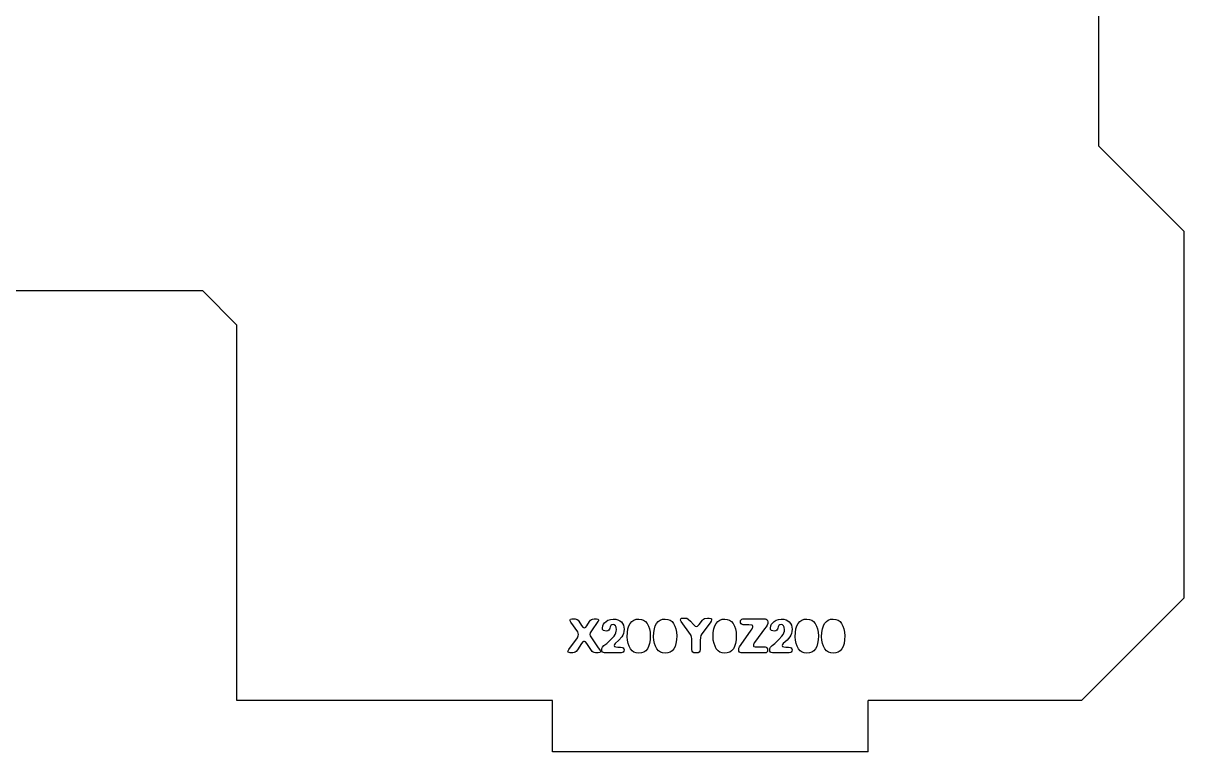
# Model space of a CAD drawing. Header units: metres. Extents: x 230 to 496, y 1559 to 1884.
# Drawn here: x 360.1 to 496.1, y 1559 to 1644.3 of the extents above; entities that cross this region are included whole.
import ezdxf

# ---------------------------------------------------------------- set-up
doc = ezdxf.new("R2010")
doc.units = ezdxf.units.M

msp = doc.modelspace()

# ---------------------------------------------------------------- linework, layer by layer
at = {"layer": 'COMPONENT4'}
for p, q in [((424.17, 1574.43, 0), (424.23, 1574.53, 0)), ((424.18, 1574.31, 0), (424.17, 1574.43, 0)), ((424.26, 1574.17, 0), (424.18, 1574.31, 0)), ((424.23, 1574.53, 0), (424.37, 1574.56, 0)), ((425.07, 1573.03, 0), (424.26, 1574.17, 0)), ((424.37, 1574.56, 0), (424.76, 1574.56, 0)), ((424.76, 1574.56, 0), (424.89, 1574.54, 0)), ((424.89, 1574.54, 0), (425.01, 1574.49, 0)), ((425.01, 1574.49, 0), (425.11, 1574.41, 0)), ((425.11, 1574.41, 0), (425.2, 1574.29, 0)), ((425.2, 1574.29, 0), (425.52, 1573.77, 0)), ((426.15, 1573.74, 0), (426.47, 1574.24, 0)), ((426.47, 1574.24, 0), (426.58, 1574.39, 0)), ((426.58, 1574.39, 0), (426.69, 1574.49, 0)), ((427.45, 1574.24, 0), (426.68, 1573.15, 0)), ((426.69, 1574.49, 0), (426.82, 1574.54, 0)), ((426.82, 1574.54, 0), (427, 1574.56, 0)), ((427, 1574.56, 0), (427.28, 1574.56, 0)), ((427.28, 1574.56, 0), (427.43, 1574.52, 0)), ((427.43, 1574.52, 0), (427.5, 1574.44, 0)), ((427.5, 1574.34, 0), (427.45, 1574.24, 0)), ((427.5, 1574.44, 0), (427.5, 1574.34, 0)), ((428.1, 1573.92, 0), (428.23, 1574.1, 0)), ((428.23, 1574.1, 0), (428.4, 1574.26, 0)), ((428.4, 1574.26, 0), (428.62, 1574.4, 0)), ((428.62, 1574.4, 0), (428.9, 1574.5, 0)), ((428.9, 1574.5, 0), (429.24, 1574.53, 0)), ((429.24, 1574.53, 0), (429.54, 1574.51, 0)), ((429.54, 1574.51, 0), (429.79, 1574.44, 0)), ((429.79, 1574.44, 0), (430.01, 1574.33, 0)), ((430.01, 1574.33, 0), (430.19, 1574.19, 0)), ((430.19, 1574.19, 0), (430.33, 1574.02, 0)), ((431.23, 1574.02, 0), (431.43, 1574.25, 0)), ((431.43, 1574.25, 0), (431.66, 1574.41, 0)), ((431.66, 1574.41, 0), (431.93, 1574.51, 0)), ((431.93, 1574.51, 0), (432.24, 1574.54, 0)), ((432.24, 1574.54, 0), (432.54, 1574.5, 0)), ((432.54, 1574.5, 0), (432.8, 1574.4, 0)), ((432.8, 1574.4, 0), (433.03, 1574.23, 0)), ((433.03, 1574.23, 0), (433.22, 1574, 0)), ((434.32, 1574.02, 0), (434.52, 1574.25, 0)), ((434.52, 1574.25, 0), (434.75, 1574.41, 0)), ((434.75, 1574.41, 0), (435.03, 1574.51, 0)), ((435.03, 1574.51, 0), (435.34, 1574.54, 0)), ((435.34, 1574.54, 0), (435.63, 1574.5, 0)), ((435.63, 1574.5, 0), (435.9, 1574.4, 0)), ((435.9, 1574.4, 0), (436.13, 1574.23, 0)), ((436.13, 1574.23, 0), (436.32, 1574, 0)), ((437.12, 1574.42, 0), (437.15, 1574.55, 0)), ((437.22, 1574.23, 0), (437.12, 1574.42, 0)), ((437.15, 1574.55, 0), (437.25, 1574.62, 0)), ((438.3, 1572.72, 0), (437.22, 1574.23, 0)), ((437.25, 1574.62, 0), (437.38, 1574.64, 0)), ((437.38, 1574.64, 0), (437.7, 1574.64, 0)), ((437.7, 1574.64, 0), (437.86, 1574.62, 0)), ((437.86, 1574.62, 0), (438.04, 1574.51, 0)), ((438.04, 1574.51, 0), (438.3, 1574.29, 0)), ((438.3, 1574.29, 0), (438.65, 1573.89, 0)), ((439.3, 1573.91, 0), (439.7, 1574.39, 0)), ((440.59, 1574.11, 0), (439.64, 1572.8, 0)), ((439.7, 1574.39, 0), (439.82, 1574.53, 0)), ((439.82, 1574.53, 0), (439.95, 1574.6, 0)), ((439.95, 1574.6, 0), (440.3, 1574.64, 0)), ((440.3, 1574.64, 0), (440.49, 1574.64, 0)), ((440.49, 1574.64, 0), (440.68, 1574.6, 0)), ((440.72, 1574.3, 0), (440.59, 1574.11, 0)), ((440.68, 1574.6, 0), (440.75, 1574.55, 0)), ((440.77, 1574.46, 0), (440.72, 1574.3, 0)), ((440.75, 1574.55, 0), (440.77, 1574.46, 0)), ((441.3, 1574.02, 0), (441.5, 1574.25, 0)), ((441.5, 1574.25, 0), (441.73, 1574.41, 0)), ((441.73, 1574.41, 0), (442, 1574.51, 0)), ((442, 1574.51, 0), (442.31, 1574.54, 0)), ((442.31, 1574.54, 0), (442.61, 1574.5, 0)), ((442.61, 1574.5, 0), (442.87, 1574.4, 0)), ((442.87, 1574.4, 0), (443.1, 1574.23, 0)), ((443.1, 1574.23, 0), (443.3, 1574, 0)), ((444.14, 1574.23, 0), (444.16, 1574.35, 0)), ((444.16, 1574.08, 0), (444.14, 1574.23, 0)), ((444.16, 1574.35, 0), (444.22, 1574.46, 0)), ((444.25, 1573.96, 0), (444.16, 1574.08, 0)), ((444.22, 1574.46, 0), (444.31, 1574.52, 0)), ((444.31, 1574.52, 0), (444.43, 1574.55, 0)), ((444.43, 1574.55, 0), (447.03, 1574.55, 0)), ((447.03, 1574.55, 0), (447.17, 1574.53, 0)), ((447.17, 1574.53, 0), (447.27, 1574.46, 0)), ((447.27, 1574.46, 0), (447.34, 1574.36, 0)), ((447.34, 1574.36, 0), (447.36, 1574.21, 0)), ((447.36, 1574.21, 0), (447.35, 1574, 0)), ((447.8, 1573.92, 0), (447.93, 1574.1, 0)), ((447.93, 1574.1, 0), (448.1, 1574.26, 0)), ((448.1, 1574.26, 0), (448.32, 1574.4, 0)), ((448.32, 1574.4, 0), (448.6, 1574.5, 0)), ((448.6, 1574.5, 0), (448.94, 1574.53, 0)), ((448.94, 1574.53, 0), (449.23, 1574.51, 0)), ((449.23, 1574.51, 0), (449.49, 1574.44, 0)), ((449.49, 1574.44, 0), (449.71, 1574.33, 0)), ((449.71, 1574.33, 0), (449.88, 1574.19, 0)), ((449.88, 1574.19, 0), (450.02, 1574.02, 0)), ((450.93, 1574.02, 0), (451.12, 1574.25, 0)), ((451.12, 1574.25, 0), (451.36, 1574.41, 0)), ((451.36, 1574.41, 0), (451.63, 1574.51, 0)), ((451.63, 1574.51, 0), (451.94, 1574.54, 0)), ((451.94, 1574.54, 0), (452.23, 1574.5, 0)), ((452.23, 1574.5, 0), (452.5, 1574.4, 0)), ((452.5, 1574.4, 0), (452.73, 1574.23, 0)), ((452.73, 1574.23, 0), (452.92, 1574, 0)), ((454.02, 1574.02, 0), (454.22, 1574.25, 0)), ((454.22, 1574.25, 0), (454.45, 1574.41, 0)), ((454.45, 1574.41, 0), (454.72, 1574.51, 0)), ((454.72, 1574.51, 0), (455.03, 1574.54, 0)), ((455.03, 1574.54, 0), (455.33, 1574.5, 0)), ((455.33, 1574.5, 0), (455.59, 1574.4, 0)), ((455.59, 1574.4, 0), (455.82, 1574.23, 0)), ((455.82, 1574.23, 0), (456.01, 1574, 0)), ((425.14, 1572.9, 0), (425.07, 1573.03, 0)), ((425.18, 1572.73, 0), (425.14, 1572.9, 0)), ((425.14, 1572.55, 0), (425.18, 1572.73, 0)), ((425.52, 1573.77, 0), (425.67, 1573.59, 0)), ((425.67, 1573.59, 0), (425.76, 1573.54, 0)), ((425.76, 1573.54, 0), (425.86, 1573.52, 0)), ((425.86, 1573.52, 0), (426.02, 1573.58, 0)), ((426.02, 1573.58, 0), (426.15, 1573.74, 0)), ((426.55, 1572.92, 0), (426.5, 1572.74, 0)), ((426.5, 1572.74, 0), (426.53, 1572.57, 0)), ((426.68, 1573.15, 0), (426.55, 1572.92, 0)), ((427.96, 1573.45, 0), (428.02, 1573.74, 0)), ((427.99, 1573.31, 0), (427.96, 1573.45, 0)), ((428.08, 1573.21, 0), (427.99, 1573.31, 0)), ((428.02, 1573.74, 0), (428.1, 1573.92, 0)), ((428.24, 1573.14, 0), (428.08, 1573.21, 0)), ((428.45, 1573.11, 0), (428.24, 1573.14, 0)), ((428.61, 1573.14, 0), (428.45, 1573.11, 0)), ((428.72, 1573.23, 0), (428.61, 1573.14, 0)), ((428.79, 1573.34, 0), (428.72, 1573.23, 0)), ((428.82, 1573.48, 0), (428.79, 1573.34, 0)), ((428.87, 1573.63, 0), (428.82, 1573.48, 0)), ((428.96, 1573.76, 0), (428.87, 1573.63, 0)), ((429.08, 1573.85, 0), (428.96, 1573.76, 0)), ((429.22, 1573.88, 0), (429.08, 1573.85, 0)), ((429.36, 1573.85, 0), (429.22, 1573.88, 0)), ((429.33, 1572.53, 0), (429.46, 1572.72, 0)), ((429.49, 1573.75, 0), (429.36, 1573.85, 0)), ((429.46, 1572.72, 0), (429.55, 1572.91, 0)), ((429.58, 1573.57, 0), (429.49, 1573.75, 0)), ((429.55, 1572.91, 0), (429.6, 1573.1, 0)), ((429.62, 1573.29, 0), (429.58, 1573.57, 0)), ((429.6, 1573.1, 0), (429.62, 1573.29, 0)), ((430.33, 1574.02, 0), (430.43, 1573.82, 0)), ((430.44, 1572.86, 0), (430.36, 1572.65, 0)), ((430.43, 1573.82, 0), (430.49, 1573.6, 0)), ((430.49, 1573.09, 0), (430.44, 1572.86, 0)), ((430.49, 1573.6, 0), (430.51, 1573.36, 0)), ((430.51, 1573.36, 0), (430.49, 1573.09, 0)), ((430.87, 1572.47, 0), (430.9, 1572.95, 0)), ((430.9, 1572.95, 0), (430.96, 1573.37, 0)), ((430.96, 1573.37, 0), (431.07, 1573.73, 0)), ((431.07, 1573.73, 0), (431.23, 1574.02, 0)), ((433.22, 1574, 0), (433.38, 1573.72, 0)), ((433.38, 1573.72, 0), (433.49, 1573.38, 0)), ((433.49, 1573.38, 0), (433.56, 1572.99, 0)), ((433.56, 1572.99, 0), (433.58, 1572.56, 0)), ((433.97, 1572.47, 0), (433.99, 1572.95, 0)), ((433.99, 1572.95, 0), (434.06, 1573.37, 0)), ((434.06, 1573.37, 0), (434.17, 1573.73, 0)), ((434.17, 1573.73, 0), (434.32, 1574.02, 0)), ((436.32, 1574, 0), (436.47, 1573.72, 0)), ((436.47, 1573.72, 0), (436.58, 1573.38, 0)), ((436.58, 1573.38, 0), (436.65, 1572.99, 0)), ((436.65, 1572.99, 0), (436.68, 1572.56, 0)), ((438.37, 1572.59, 0), (438.3, 1572.72, 0)), ((438.65, 1573.89, 0), (438.83, 1573.69, 0)), ((438.83, 1573.69, 0), (438.97, 1573.65, 0)), ((438.97, 1573.65, 0), (439.13, 1573.71, 0)), ((439.13, 1573.71, 0), (439.3, 1573.91, 0)), ((439.64, 1572.8, 0), (439.52, 1572.59, 0)), ((440.95, 1572.47, 0), (440.97, 1572.95, 0)), ((440.97, 1572.95, 0), (441.04, 1573.37, 0)), ((441.04, 1573.37, 0), (441.15, 1573.73, 0)), ((441.15, 1573.73, 0), (441.3, 1574.02, 0)), ((443.3, 1574, 0), (443.45, 1573.72, 0)), ((443.45, 1573.72, 0), (443.56, 1573.38, 0)), ((443.56, 1573.38, 0), (443.63, 1572.99, 0)), ((443.63, 1572.99, 0), (443.66, 1572.56, 0)), ((444.36, 1573.88, 0), (444.25, 1573.96, 0)), ((444.25, 1571.57, 0), (445.41, 1573.25, 0)), ((444.46, 1573.85, 0), (444.36, 1573.88, 0)), ((445.14, 1573.85, 0), (444.46, 1573.85, 0)), ((445.51, 1573.82, 0), (445.14, 1573.85, 0)), ((445.41, 1573.25, 0), (445.52, 1573.39, 0)), ((445.58, 1573.77, 0), (445.51, 1573.82, 0)), ((445.52, 1573.39, 0), (445.58, 1573.49, 0)), ((445.61, 1573.67, 0), (445.58, 1573.77, 0)), ((445.58, 1573.49, 0), (445.6, 1573.58, 0)), ((445.6, 1573.58, 0), (445.61, 1573.67, 0)), ((446.96, 1573.4, 0), (445.91, 1571.94, 0)), ((447.17, 1573.64, 0), (446.96, 1573.4, 0)), ((447.29, 1573.82, 0), (447.17, 1573.64, 0)), ((447.35, 1574, 0), (447.29, 1573.82, 0)), ((447.66, 1573.45, 0), (447.72, 1573.74, 0)), ((447.69, 1573.31, 0), (447.66, 1573.45, 0)), ((447.78, 1573.21, 0), (447.69, 1573.31, 0)), ((447.72, 1573.74, 0), (447.8, 1573.92, 0)), ((447.93, 1573.14, 0), (447.78, 1573.21, 0)), ((448.14, 1573.11, 0), (447.93, 1573.14, 0)), ((448.31, 1573.14, 0), (448.14, 1573.11, 0)), ((448.42, 1573.23, 0), (448.31, 1573.14, 0)), ((448.48, 1573.34, 0), (448.42, 1573.23, 0)), ((448.52, 1573.48, 0), (448.48, 1573.34, 0)), ((448.57, 1573.63, 0), (448.52, 1573.48, 0)), ((448.66, 1573.76, 0), (448.57, 1573.63, 0)), ((448.78, 1573.85, 0), (448.66, 1573.76, 0)), ((448.92, 1573.88, 0), (448.78, 1573.85, 0)), ((449.06, 1573.85, 0), (448.92, 1573.88, 0)), ((449.02, 1572.53, 0), (449.15, 1572.72, 0)), ((449.19, 1573.75, 0), (449.06, 1573.85, 0)), ((449.15, 1572.72, 0), (449.24, 1572.91, 0)), ((449.28, 1573.57, 0), (449.19, 1573.75, 0)), ((449.24, 1572.91, 0), (449.3, 1573.1, 0)), ((449.31, 1573.29, 0), (449.28, 1573.57, 0)), ((449.3, 1573.1, 0), (449.31, 1573.29, 0)), ((450.02, 1574.02, 0), (450.12, 1573.82, 0)), ((450.14, 1572.86, 0), (450.05, 1572.65, 0)), ((450.12, 1573.82, 0), (450.18, 1573.6, 0)), ((450.19, 1573.09, 0), (450.14, 1572.86, 0)), ((450.18, 1573.6, 0), (450.21, 1573.36, 0)), ((450.21, 1573.36, 0), (450.19, 1573.09, 0)), ((450.57, 1572.47, 0), (450.59, 1572.95, 0)), ((450.59, 1572.95, 0), (450.66, 1573.37, 0)), ((450.66, 1573.37, 0), (450.77, 1573.73, 0)), ((450.77, 1573.73, 0), (450.93, 1574.02, 0)), ((452.92, 1574, 0), (453.07, 1573.72, 0)), ((453.07, 1573.72, 0), (453.19, 1573.38, 0)), ((453.19, 1573.38, 0), (453.26, 1572.99, 0)), ((453.26, 1572.99, 0), (453.28, 1572.56, 0)), ((453.67, 1572.47, 0), (453.69, 1572.95, 0)), ((453.69, 1572.95, 0), (453.75, 1573.37, 0)), ((453.75, 1573.37, 0), (453.87, 1573.73, 0)), ((453.87, 1573.73, 0), (454.02, 1574.02, 0)), ((456.01, 1574, 0), (456.17, 1573.72, 0)), ((456.17, 1573.72, 0), (456.28, 1573.38, 0)), ((456.28, 1573.38, 0), (456.35, 1572.99, 0)), ((456.35, 1572.99, 0), (456.37, 1572.56, 0)), ((424.03, 1570.95, 0), (425.03, 1572.35, 0)), ((425.03, 1572.35, 0), (425.14, 1572.55, 0)), ((425.51, 1571.67, 0), (425.03, 1570.92, 0)), ((425.66, 1571.85, 0), (425.51, 1571.67, 0)), ((425.75, 1571.9, 0), (425.66, 1571.85, 0)), ((425.85, 1571.92, 0), (425.75, 1571.9, 0)), ((426, 1571.87, 0), (425.85, 1571.92, 0)), ((426.16, 1571.67, 0), (426, 1571.87, 0)), ((426.68, 1570.85, 0), (426.16, 1571.67, 0)), ((426.53, 1572.57, 0), (426.68, 1572.32, 0)), ((426.68, 1572.32, 0), (427.49, 1571.18, 0)), ((427.98, 1571.24, 0), (428.15, 1571.42, 0)), ((428.15, 1571.42, 0), (428.47, 1571.68, 0)), ((428.47, 1571.68, 0), (428.97, 1572.13, 0)), ((428.97, 1572.13, 0), (429.33, 1572.53, 0)), ((429.37, 1571.55, 0), (429.35, 1571.45, 0)), ((429.35, 1571.45, 0), (429.4, 1571.33, 0)), ((429.47, 1571.66, 0), (429.37, 1571.55, 0)), ((429.4, 1571.33, 0), (429.53, 1571.27, 0)), ((429.91, 1572.06, 0), (429.47, 1571.66, 0)), ((430.24, 1572.45, 0), (429.91, 1572.06, 0)), ((430.36, 1572.65, 0), (430.24, 1572.45, 0)), ((430.9, 1572.05, 0), (430.87, 1572.47, 0)), ((430.97, 1571.67, 0), (430.9, 1572.05, 0)), ((431.09, 1571.34, 0), (430.97, 1571.67, 0)), ((431.25, 1571.06, 0), (431.09, 1571.34, 0)), ((433.5, 1571.66, 0), (433.39, 1571.31, 0)), ((433.56, 1572.08, 0), (433.5, 1571.66, 0)), ((433.58, 1572.56, 0), (433.56, 1572.08, 0)), ((433.99, 1572.05, 0), (433.97, 1572.47, 0)), ((434.07, 1571.67, 0), (433.99, 1572.05, 0)), ((434.19, 1571.34, 0), (434.07, 1571.67, 0)), ((434.34, 1571.06, 0), (434.19, 1571.34, 0)), ((436.59, 1571.66, 0), (436.49, 1571.31, 0)), ((436.66, 1572.08, 0), (436.59, 1571.66, 0)), ((436.68, 1572.56, 0), (436.66, 1572.08, 0)), ((438.42, 1572.43, 0), (438.37, 1572.59, 0)), ((438.46, 1572.26, 0), (438.42, 1572.43, 0)), ((438.47, 1572.12, 0), (438.46, 1572.26, 0)), ((438.47, 1570.96, 0), (438.47, 1572.12, 0)), ((439.46, 1572.38, 0), (439.42, 1572.02, 0)), ((439.42, 1572.02, 0), (439.42, 1570.96, 0)), ((439.52, 1572.59, 0), (439.46, 1572.38, 0)), ((440.97, 1572.05, 0), (440.95, 1572.47, 0)), ((441.05, 1571.67, 0), (440.97, 1572.05, 0)), ((441.17, 1571.34, 0), (441.05, 1571.67, 0)), ((441.32, 1571.06, 0), (441.17, 1571.34, 0)), ((443.57, 1571.66, 0), (443.46, 1571.31, 0)), ((443.64, 1572.08, 0), (443.57, 1571.66, 0)), ((443.66, 1572.56, 0), (443.64, 1572.08, 0)), ((444.02, 1571.27, 0), (444.25, 1571.57, 0)), ((445.7, 1571.63, 0), (445.68, 1571.54, 0)), ((445.68, 1571.54, 0), (445.68, 1571.45, 0)), ((445.68, 1571.45, 0), (445.69, 1571.37, 0)), ((445.69, 1571.37, 0), (445.73, 1571.31, 0)), ((445.76, 1571.75, 0), (445.7, 1571.63, 0)), ((445.73, 1571.31, 0), (445.87, 1571.26, 0)), ((445.91, 1571.94, 0), (445.76, 1571.75, 0)), ((447.68, 1571.24, 0), (447.85, 1571.42, 0)), ((447.85, 1571.42, 0), (448.17, 1571.68, 0)), ((448.17, 1571.68, 0), (448.66, 1572.13, 0)), ((448.66, 1572.13, 0), (449.02, 1572.53, 0)), ((449.07, 1571.55, 0), (449.05, 1571.45, 0)), ((449.05, 1571.45, 0), (449.09, 1571.33, 0)), ((449.16, 1571.66, 0), (449.07, 1571.55, 0)), ((449.09, 1571.33, 0), (449.23, 1571.27, 0)), ((449.61, 1572.06, 0), (449.16, 1571.66, 0)), ((449.94, 1572.45, 0), (449.61, 1572.06, 0)), ((450.05, 1572.65, 0), (449.94, 1572.45, 0)), ((450.6, 1572.05, 0), (450.57, 1572.47, 0)), ((450.67, 1571.67, 0), (450.6, 1572.05, 0)), ((450.79, 1571.34, 0), (450.67, 1571.67, 0)), ((450.95, 1571.06, 0), (450.79, 1571.34, 0)), ((453.19, 1571.66, 0), (453.09, 1571.31, 0)), ((453.26, 1572.08, 0), (453.19, 1571.66, 0)), ((453.28, 1572.56, 0), (453.26, 1572.08, 0)), ((453.69, 1572.05, 0), (453.67, 1572.47, 0)), ((453.77, 1571.67, 0), (453.69, 1572.05, 0)), ((453.88, 1571.34, 0), (453.77, 1571.67, 0)), ((454.04, 1571.06, 0), (453.88, 1571.34, 0)), ((456.29, 1571.66, 0), (456.18, 1571.31, 0)), ((456.35, 1572.08, 0), (456.29, 1571.66, 0)), ((456.37, 1572.56, 0), (456.35, 1572.08, 0)), ((423.93, 1570.73, 0), (423.95, 1570.82, 0)), ((423.97, 1570.65, 0), (423.93, 1570.73, 0)), ((423.95, 1570.82, 0), (423.98, 1570.88, 0)), ((424.06, 1570.6, 0), (423.97, 1570.65, 0)), ((423.98, 1570.88, 0), (424.03, 1570.95, 0)), ((424.17, 1570.58, 0), (424.06, 1570.6, 0)), ((424.51, 1570.58, 0), (424.17, 1570.58, 0)), ((424.65, 1570.6, 0), (424.51, 1570.58, 0)), ((424.78, 1570.65, 0), (424.65, 1570.6, 0)), ((424.9, 1570.75, 0), (424.78, 1570.65, 0)), ((425.03, 1570.92, 0), (424.9, 1570.75, 0)), ((426.78, 1570.73, 0), (426.68, 1570.85, 0)), ((426.88, 1570.65, 0), (426.78, 1570.73, 0)), ((427, 1570.6, 0), (426.88, 1570.65, 0)), ((427.14, 1570.58, 0), (427, 1570.6, 0)), ((427.49, 1570.58, 0), (427.14, 1570.58, 0)), ((427.49, 1571.18, 0), (427.64, 1570.96, 0)), ((427.67, 1570.62, 0), (427.49, 1570.58, 0)), ((427.64, 1570.96, 0), (427.71, 1570.84, 0)), ((427.72, 1570.67, 0), (427.67, 1570.62, 0)), ((427.71, 1570.84, 0), (427.73, 1570.79, 0)), ((427.73, 1570.75, 0), (427.72, 1570.67, 0)), ((427.73, 1570.79, 0), (427.73, 1570.75, 0)), ((427.89, 1570.91, 0), (427.91, 1571.09, 0)), ((427.92, 1570.77, 0), (427.89, 1570.91, 0)), ((427.91, 1571.09, 0), (427.98, 1571.24, 0)), ((427.98, 1570.67, 0), (427.92, 1570.77, 0)), ((428.08, 1570.6, 0), (427.98, 1570.67, 0)), ((428.21, 1570.58, 0), (428.08, 1570.6, 0)), ((430.16, 1570.58, 0), (428.21, 1570.58, 0)), ((429.53, 1571.27, 0), (429.76, 1571.25, 0)), ((429.76, 1571.25, 0), (430.09, 1571.25, 0)), ((430.09, 1571.25, 0), (430.29, 1571.22, 0)), ((430.3, 1570.6, 0), (430.16, 1570.58, 0)), ((430.29, 1571.22, 0), (430.42, 1571.15, 0)), ((430.41, 1570.66, 0), (430.3, 1570.6, 0)), ((430.48, 1570.76, 0), (430.41, 1570.66, 0)), ((430.42, 1571.15, 0), (430.49, 1571.05, 0)), ((430.51, 1570.92, 0), (430.48, 1570.76, 0)), ((430.49, 1571.05, 0), (430.51, 1570.92, 0)), ((431.44, 1570.83, 0), (431.25, 1571.06, 0)), ((431.67, 1570.67, 0), (431.44, 1570.83, 0)), ((431.94, 1570.56, 0), (431.67, 1570.67, 0)), ((432.22, 1570.53, 0), (431.94, 1570.56, 0)), ((432.54, 1570.56, 0), (432.22, 1570.53, 0)), ((432.82, 1570.65, 0), (432.54, 1570.56, 0)), ((433.05, 1570.81, 0), (432.82, 1570.65, 0)), ((433.24, 1571.03, 0), (433.05, 1570.81, 0)), ((433.39, 1571.31, 0), (433.24, 1571.03, 0)), ((434.54, 1570.83, 0), (434.34, 1571.06, 0)), ((434.77, 1570.67, 0), (434.54, 1570.83, 0)), ((435.03, 1570.56, 0), (434.77, 1570.67, 0)), ((435.32, 1570.53, 0), (435.03, 1570.56, 0)), ((435.64, 1570.56, 0), (435.32, 1570.53, 0)), ((435.91, 1570.65, 0), (435.64, 1570.56, 0)), ((436.15, 1570.81, 0), (435.91, 1570.65, 0)), ((436.34, 1571.03, 0), (436.15, 1570.81, 0)), ((436.49, 1571.31, 0), (436.34, 1571.03, 0)), ((438.5, 1570.79, 0), (438.47, 1570.96, 0)), ((438.57, 1570.67, 0), (438.5, 1570.79, 0)), ((438.69, 1570.59, 0), (438.57, 1570.67, 0)), ((438.86, 1570.57, 0), (438.69, 1570.59, 0)), ((439.03, 1570.57, 0), (438.86, 1570.57, 0)), ((439.2, 1570.59, 0), (439.03, 1570.57, 0)), ((439.33, 1570.67, 0), (439.2, 1570.59, 0)), ((439.4, 1570.79, 0), (439.33, 1570.67, 0)), ((439.42, 1570.96, 0), (439.4, 1570.79, 0)), ((441.52, 1570.83, 0), (441.32, 1571.06, 0)), ((441.75, 1570.67, 0), (441.52, 1570.83, 0)), ((442.01, 1570.56, 0), (441.75, 1570.67, 0)), ((442.3, 1570.53, 0), (442.01, 1570.56, 0)), ((442.61, 1570.56, 0), (442.3, 1570.53, 0)), ((442.89, 1570.65, 0), (442.61, 1570.56, 0)), ((443.12, 1570.81, 0), (442.89, 1570.65, 0)), ((443.32, 1571.03, 0), (443.12, 1570.81, 0)), ((443.46, 1571.31, 0), (443.32, 1571.03, 0)), ((443.95, 1570.95, 0), (443.97, 1571.12, 0)), ((443.97, 1570.79, 0), (443.95, 1570.95, 0)), ((443.97, 1571.12, 0), (444.02, 1571.27, 0)), ((444.02, 1570.67, 0), (443.97, 1570.79, 0)), ((444.12, 1570.6, 0), (444.02, 1570.67, 0)), ((444.25, 1570.57, 0), (444.12, 1570.6, 0)), ((447.03, 1570.57, 0), (444.25, 1570.57, 0)), ((445.87, 1571.26, 0), (446.12, 1571.27, 0)), ((446.12, 1571.27, 0), (446.48, 1571.28, 0)), ((446.48, 1571.28, 0), (447.03, 1571.28, 0)), ((447.03, 1571.28, 0), (447.16, 1571.24, 0)), ((447.17, 1570.59, 0), (447.03, 1570.57, 0)), ((447.16, 1571.24, 0), (447.26, 1571.15, 0)), ((447.26, 1570.65, 0), (447.17, 1570.59, 0)), ((447.26, 1571.15, 0), (447.32, 1571.03, 0)), ((447.32, 1570.75, 0), (447.26, 1570.65, 0)), ((447.32, 1571.03, 0), (447.34, 1570.91, 0)), ((447.34, 1570.91, 0), (447.32, 1570.75, 0)), ((447.59, 1570.91, 0), (447.61, 1571.09, 0)), ((447.61, 1570.77, 0), (447.59, 1570.91, 0)), ((447.61, 1571.09, 0), (447.68, 1571.24, 0)), ((447.67, 1570.67, 0), (447.61, 1570.77, 0)), ((447.77, 1570.6, 0), (447.67, 1570.67, 0)), ((447.91, 1570.58, 0), (447.77, 1570.6, 0)), ((449.85, 1570.58, 0), (447.91, 1570.58, 0)), ((449.23, 1571.27, 0), (449.46, 1571.25, 0)), ((449.46, 1571.25, 0), (449.78, 1571.25, 0)), ((449.78, 1571.25, 0), (449.99, 1571.22, 0)), ((450, 1570.6, 0), (449.85, 1570.58, 0)), ((449.99, 1571.22, 0), (450.11, 1571.15, 0)), ((450.11, 1570.66, 0), (450, 1570.6, 0)), ((450.11, 1571.15, 0), (450.18, 1571.05, 0)), ((450.18, 1570.76, 0), (450.11, 1570.66, 0)), ((450.18, 1571.05, 0), (450.21, 1570.92, 0)), ((450.21, 1570.92, 0), (450.18, 1570.76, 0)), ((451.14, 1570.83, 0), (450.95, 1571.06, 0)), ((451.37, 1570.67, 0), (451.14, 1570.83, 0)), ((451.63, 1570.56, 0), (451.37, 1570.67, 0)), ((451.92, 1570.53, 0), (451.63, 1570.56, 0)), ((452.24, 1570.56, 0), (451.92, 1570.53, 0)), ((452.51, 1570.65, 0), (452.24, 1570.56, 0)), ((452.75, 1570.81, 0), (452.51, 1570.65, 0)), ((452.94, 1571.03, 0), (452.75, 1570.81, 0)), ((453.09, 1571.31, 0), (452.94, 1571.03, 0)), ((454.24, 1570.83, 0), (454.04, 1571.06, 0)), ((454.47, 1570.67, 0), (454.24, 1570.83, 0)), ((454.73, 1570.56, 0), (454.47, 1570.67, 0)), ((455.01, 1570.53, 0), (454.73, 1570.56, 0)), ((455.33, 1570.56, 0), (455.01, 1570.53, 0)), ((455.61, 1570.65, 0), (455.33, 1570.56, 0)), ((455.84, 1570.81, 0), (455.61, 1570.65, 0)), ((456.03, 1571.03, 0), (455.84, 1570.81, 0)), ((456.18, 1571.31, 0), (456.03, 1571.03, 0))]:
    msp.add_line(p, q, dxfattribs=at)
at = {"layer": 'GROUP1'}
for p, q in [((486.12, 1809.98, 0), (486.12, 1629.98, 0)), ((486.12, 1629.98, 0), (496.12, 1619.98, 0)), ((496.12, 1619.98, 0), (496.12, 1576.98, 0)), ((381.12, 1612.98, 0), (345.12, 1612.98, 0)), ((385.12, 1608.98, 0), (381.12, 1612.98, 0)), ((385.12, 1564.98, 0), (385.12, 1608.98, 0)), ((496.12, 1576.98, 0), (484.12, 1564.98, 0)), ((422.12, 1564.98, 0), (385.12, 1564.98, 0)), ((422.12, 1558.98, 0), (422.12, 1564.98, 0)), ((459.12, 1558.98, 0), (459.12, 1564.98, 0)), ((484.12, 1564.98, 0), (459.12, 1564.98, 0)), ((459.12, 1558.98, 0), (422.12, 1558.98, 0))]:
    msp.add_line(p, q, dxfattribs=at)

doc.saveas('drawing.dxf')
